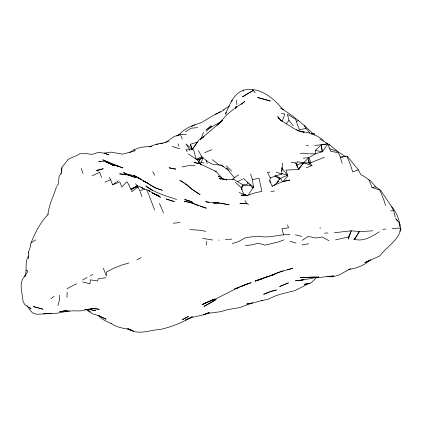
<?xml version="1.0" encoding="UTF-8"?>
<svg xmlns="http://www.w3.org/2000/svg" width="422" height="422" viewBox="0 0 422 422"><rect width="100%" height="100%" fill="white"/><g stroke="black" fill="none" stroke-linecap="round" stroke-linejoin="round"><path stroke-width="0.63" d="M324.339 157.206L310.006 163.119L308.64 162.913L308.772 157.754L315.603 153.745L322.055 151.851L321.221 145.015L327.577 143.564L319.734 139.023M28.337 258.739L28.532 252.098L30.479 246.427L30.321 244.85C34.535 233.83 39.884 222.906 48.124 214.297M59.592 295.3L59.423 300.332L57.972 305.586M66.982 297.341L67.151 292.293M61.628 171.295L62.018 167.233L68.142 159.447L74.335 156.377M399.94 227.094C399.602 219.788 396.543 212.192 391.642 206.669L380.739 190.475L375.86 186.877L370.796 181.122L363.226 175.795L360.847 174.719L358.389 169.823L347.375 156.414L346.984 156.156L340.301 157.179L338.433 152.674L330.7 151.319L327.831 144.023L314.786 145.49M58.51 183.232L59.085 176.523L61.259 172.983M236.003 107.979L236.188 106.133L235.286 108.544M206.353 245.224L206.769 241.268M334.361 232.754L351.257 230.781L348.619 236.921L348.382 239.084L351.257 230.781L359.834 231.625L372.652 230.818M61.106 173.996L61.812 167.761M354.559 239.364L359.275 231.615L354.559 239.364C363.653 241.817 372.03 236.452 379.346 231.762M26.074 270.106L27.905 270.998L24.65 276.953C27.731 270.112 24.128 262.204 28.612 255.922M47.923 214.782C48.836 204.717 53.605 195.993 56.569 186.55M270.117 182.373L269.737 180.569L270.349 177.989L267.458 172.155L270.059 172.181M241.526 189.71L242.951 184.915L247.35 184.351L247.44 182.151L243.515 178.39M188.101 153.803L196.937 159.732L198.424 161.668L201.299 162.539L202.882 157.649M282.423 120.856L284.766 114.03L281.458 113.318M201.088 138.875L203.531 132.139M314.707 135.093L314.163 133.658L313.087 133.832C303.26 124.042 292.594 115.343 280.751 108.101L283.199 109.873C273.551 98.073 260.142 86.426 243.663 90.113C233.308 93.668 229.985 104.561 225.617 113.386L226.181 114.557M270.349 177.989L275.461 175.916L281.917 174.086L281.4 167.566L287.983 176.016L283.093 181.397L272.148 186.091M399.687 231.34L400.9 228.951L399.217 222.626L395.731 218.612L397.545 221.133M243.025 91.21L243.663 90.113M200.007 159.047L198.424 161.668L200.587 164.147M238.604 174.798L234.221 177.725L233.366 179.128L232.126 179.54M252.942 187.827L253.458 187.02L252.372 179.545L250.615 174.022M281.69 171.052L282.666 169.538L282.239 163.003M276.816 183.227C278.494 178.279 283.267 176.844 287.757 175.441L285.937 170.098L298.697 169.475L303.608 162.792L308.772 157.754L311.009 162.512M178.474 135.43C182.689 130.335 188.718 126.795 194.996 124.775L191.62 126.495M25.236 275.202L22.329 279.533L21.2 283.468L21.184 288.136L23.099 301.413L24.766 304.663L31.122 308.857L29.73 307.564M192.221 149.499L197.422 142.172L190.354 144.24L192.221 149.499L198.387 140.579L204.011 136.528L200.376 139.329L222.531 120.565L216.961 125.381M327.831 144.023L322.608 151.603L321.221 145.015L315.308 150.332L315.603 153.745L309.933 153.898M178.464 135.351L179.134 134.423L186.424 134.412M277.254 182.747L278.425 181.238L273.983 185.548M225.617 113.386L226.424 112.368M286.258 123.799L288.954 120.381L287.408 114.246L295.616 119.252L299.325 129.723L306.019 128.488L309.764 132.925M298.143 169.47L303.608 162.792L308.64 162.913M316.943 277.18L310.814 283.109L304.183 284.344L309.801 283.072L302.221 286.897M56.975 185.675L58.637 183.776M289.735 234.21L289.307 234.695C280.577 234.268 272.127 237.338 263.391 236.89C257.23 236.162 250.853 236.636 244.855 238.013L238.752 241.521L232.316 243.605M220.405 121.874L226.556 115.074M231.098 101.391L232.422 100.199M206.295 131.342C210.161 126.589 215.98 124.97 220.833 121.557M226.994 114.689L232.786 109.804L244.702 101.507L241.173 104.471M50.92 298.86L54.053 296.281M215.341 114.594L220.226 111.624M109.272 177.372L110.685 179.746L112.59 184.825L118.297 180.721M129.649 152.685C135.778 147.426 144.097 146.434 151.883 146.703M370.59 259.846C364.328 265.143 356.812 268.482 348.646 269.447M302.305 240.282L308.313 236.341L315.619 238.029L322.297 236.985L328.991 240.756M165.071 142.815L174.043 136.564L180.115 134.523L177.878 135.599M196.341 142.863L197.422 142.172M185.453 131.817L191.177 128.198L197.644 127.623M223.46 109.804L229.494 105.991M30.996 242.882L35.749 239.896M128.837 184.667L130.873 189.373L137.298 185.791L148.143 190.333L160.539 197.301L152.136 192.875L159.01 195.739L152.59 193.234M176.602 136L179.134 134.423M96.559 170.72L97.529 170.124L103.284 168.737L96.559 170.72L98.226 171.031L97.529 170.124M76.662 283.711L66.934 288.732M90.123 275.972L92.687 274.442M218.612 112.985L224.193 109.725M213.812 299.383L212.118 300.358L214.962 298.924M217.319 113.165L201.399 122.549L195.149 124.712M74.916 156.43L80.597 153.476M346.272 270.987L339.035 275.075L332.525 276.832L327.171 276.537M130.873 189.373L137.298 185.791L139.729 190.565L145.01 189.251M296.434 121.62L298.423 120.518M136.902 259.936L141.323 257.52M206.427 302.458L203.805 303.861L212.709 299.799L201.959 304.742L208.204 301.83L214.835 299.33C226.83 293.506 238.419 286.76 251.206 282.682L246.923 284.001M82.475 279.992L87.09 277.576M92.191 175.816L99.676 172.281L101.544 177.467M346.346 270.94L350.824 268.619M369.973 260.079L364.909 262.653L379.847 255.885C386.541 246.759 398.094 240.999 400.9 228.951L398.7 228.001L392.175 228.75M301.783 287.155L294.725 290.637L280.382 294.218L275.038 296.049L267.748 299.404L261.144 300.759L262.774 300.311L253.379 302.869L246.728 304.009L252.852 302.848L239.321 307.659L227.289 309.695L220.822 311.652L208.695 313.272L203.657 314.728L209.307 312.459L203.473 314.833L191.588 317.513L185.516 320.024L192.379 316.679C182.425 322.477 171.865 326.834 160.634 329.371C149.646 330.004 137.53 335.886 127.608 328.453L133.241 330.874M198.699 158.872L196.937 159.732L202.919 157.807L208.542 162.196L212.066 164.105L219.192 165.018L223.391 166.289M226.197 179.725L233.366 179.128L237.507 181.592L242.587 179.139M280.894 285.995L279.622 286.575L288.437 282.867L281.463 285.747M201.299 164.897L198.424 161.668L202.212 157.158L202.919 157.807L201.853 156.715L196.161 159.226L193.619 149.894L192.21 149.552L189.816 149.91L185.875 149.657L187.11 151.64M149.515 146.998C155.554 143.364 162.612 143.865 168.942 141.164M240.635 286.733L247.867 283.806M204.686 152.664L211.981 149.673M104.957 182.13L110.685 179.746M269.389 291.929L263.644 294.292L271.214 291.344L276.479 289.961L269.964 291.692L271.214 291.344M112.59 184.825L119.869 181.893L121.742 187.073L126.779 181.745L128.747 184.483M239.364 287.002L246.342 284.233M353.531 239.195L354.628 238.773M262.173 278.604L255.041 281.179L267.3 276.621M306.156 167.756L311.911 165.582L310.006 163.119M358.389 169.823L352.697 171.944L350.972 166.331L346.984 156.156M284.111 239.817L277.734 242.154L264.599 245.182L258.544 243.141L252.003 244.781L245.293 245.683M260.944 279.037L267.975 276.526M382.886 229.811L385.592 228.851M283.22 270.739L271.024 275.429L278.557 272.348L292.799 268.334L287.35 269.574M261.983 278.673L255.764 280.815L275.012 274.3L268.482 276.299M234.157 289.023L238.203 287.73L235.249 288.553M303.608 162.792L297.178 161.705L296.576 164.86L303.608 162.792L311.911 165.582M129.021 262.901L121.309 265.243L113.755 268.244L106.386 272.063L106.302 276.014L103.353 268.265M303.307 279.591L300.369 280.472L303.951 279.496M302.199 279.907L303.386 279.596M348.619 236.921L335.569 239.875M283.647 181.428L289.803 180.115L283.093 181.397M66.265 310.428L59.666 311.795L67.578 310.349M181.982 167.012L188.724 165.624L195.022 165.551M69.583 310.829L57.313 313.161L36.825 314.29L32.642 312.971L30.405 310.671L27.055 305.676M252.372 179.545L259.055 178.342L261.898 191.34L255.11 192.838L248.157 195.244L253.458 187.02L247.44 182.151L253.042 188.233M302.052 244.945L308.698 243.774M66.623 311.246L65.415 311.452L73.275 310.835L80.217 310.945L92.144 308.461L99.244 309.242L90.788 308.35M156.409 144.282L158.224 143.981M160.043 143.68L163.071 143.174M247.999 195.286L241.073 195.212L244.897 195.629M368.907 179.656L372.04 187.473L375.86 186.877M81.23 153.814L86.209 153.603L91.98 154.399L98.431 152.384L104.197 153.154L110.875 152.131L122.512 154.157L135.314 150.791L133.996 149.736M105.716 277.723L98.352 278.773L97.54 281.01L90.355 279.849L89.923 283.753L82.596 281.98M312.475 277.47L310.645 277.729L318.742 277.069L300.169 277.597L314.527 277.217L309.727 277.164L320.145 277.365L333.654 275.972L327.219 276.452M313.694 277.296L315.519 277.038M318.621 277.069L302.912 279.96L295.4 280.846L301.603 280.066M225.364 239.701L231.847 239.084M173.337 223.175L180.041 222.568M270.935 191.393L274.527 191.082M213.585 203.177L216.048 202.971M311.188 133.869L314.163 133.658M50.455 313.414L51.769 313.324L43.63 313.81M303.27 158.118L308.772 157.754M340.301 157.179L343.36 157M300.206 153.355L303.254 153.181L309.331 153.75M84.759 309.79L89.722 309.511L95.599 310.777L89.496 309.294M306.182 145.738L308.471 145.616M390.688 210.852L393.679 210.72L395.182 216.982M311.214 133.89L313.087 133.832M324.581 233.108L327.994 233.028M219.134 202.713L213.569 202.803L205.556 201.679L208.858 202.418M242.423 185.659L250.014 185.559M218.454 240.113L218.955 240.113M189.668 229.621L199.88 230.222L205.772 231.34M247.007 203.604L240.023 203.262L247.007 203.604L248.553 204.517M276.204 172.551L277.623 172.624L281.917 174.086M110.902 164.121L118.983 166.447L112.12 164.395L105.927 161.768L98.748 161.336L100.473 161.768M218.643 203.172L213.569 202.803L221.94 203.32L229.204 204.823L219.909 203.262M291.206 162.38L295.78 162.897L298.697 169.475M212.714 240.018L202.671 238.404M201.299 162.539L203.942 162.924M126.8 174.951L119.626 173.832L133.816 175.388L141.787 179.951L133.621 175.362C143.527 179.698 151.783 187.342 162.259 190.264L154.763 187.774M224.594 179.355L219.34 178.29L224.087 179.508M198.377 163.409L193.867 162.486L199.442 163.578L214.977 170.936L216.407 171.896L222.357 178.501M315.308 150.332L322.055 151.851M116.868 165.867L122.95 167.967L102.82 159.843L111.587 163.81M295.463 234.832L301.746 236.425M172.092 146.513L179.899 148.797M290.019 241.21L296.033 243.072M99.729 315.999L92.281 313.699L86.663 309.553M200.228 206.268L206.305 208.183L191.229 202.803L184.298 201.167L191.229 202.803L198.841 205.815M109.414 163.541L105.927 161.768L110.532 163.504L113.481 165.603L112.315 165.013M133.183 330.917C126.083 327.92 117.986 328.564 111.608 323.727L111.308 323.532M281.616 173.468L287.757 175.441M372.04 187.473L379.906 190.037L383.804 199.949L385.55 205.503M296.65 129.876L304.241 132.371L299.667 131.384C308.445 131.949 316.848 134.771 323.621 140.552M131.337 175.399L124.474 173.11L125.592 173.758L123.572 172.503L125.155 173.495M243.035 194.131L247.223 195.55M176.628 199.474C166.036 195.85 154.9 192.843 145.838 185.96L152.506 190.638M243.083 194.131L247.234 195.544M329.851 148.771L337.663 151.519L345.813 156.852M239.047 192.458L246.242 195.56M104.197 153.154L108.781 154.906L105.648 153.666M144.92 181.813L147.236 182.884L143.079 180.985M226.646 180.036L224.9 179.208L226.672 179.999M143.079 180.954L147.647 183.238M98.294 315.561L106.049 319.18L98.041 315.382C101.786 319.364 106.523 321.538 111.408 323.621M299.119 131.126L295.284 129.29L280.203 119.975L282.081 121.14L278.895 118.239L277.745 116.498L278.52 118.255M107.431 162.517L109.667 163.62M110.786 164.169L113.022 165.271L110.659 164.105M105.927 161.768L109.477 163.52M275.529 175.652L280.514 178.269L282.344 181.544M184.187 182.721L179.793 180.368L188.059 185.58M224.731 179.519L218.195 176.016L219.187 176.797M274.775 175.958L279.865 178.807M237.507 181.592L242.951 184.915L241.173 187.579L241.352 188.645M148.148 183.581L154.215 187.426M86.652 309.627L90.324 311.969L87.127 309.669M216.407 171.896L214.977 170.936M148.66 187.964L151.166 189.726M220.574 164.58L228.708 170.504L226.461 168.009L234.221 177.725M135.436 183.718L137.298 185.791M197.96 162.913L198.751 163.493M252.467 89.786L255.189 92.771M142.905 188.544L141.038 187.11L142.778 188.46M212.377 159.669L219.192 165.018M329.55 145.147L328.923 144.081L337.663 151.519M235.455 182.41L241.173 187.579L244.016 194.959M226.319 165.846L231.509 171.095M288.954 120.381L293.243 125.814M398.996 223.154L400.082 224.668L399.217 222.626M220.263 178.743L221.038 179.893M189.816 149.91L185.981 143.949L192.21 149.552L190.354 144.24M328.923 144.081L329.55 145.068M244.992 200.65L246.416 202.898M279.733 119.305L278.509 117.321L279.142 119.02M152.664 171.696L154.779 175.193M304.236 125.461L306.019 128.488M198.382 150.696L201.853 156.715M391.642 206.669L393.679 210.72M180.663 135.267L182.267 138.885M159.453 203.473L161.499 208.151M146.793 190.174L148.839 194.848M28.532 252.098L28.981 253.116M319.945 227.574L320.335 228.492M269.737 180.569L272.369 186.73M149.093 195.397L154.6 209.971M177.957 143.818L178.917 146.117M161.716 208.573L163.488 212.989M81.166 168.389L83.06 173.505M140.099 191.398L141.919 196.742M308.677 160.154L309.79 163.673M206.258 160.45L207.223 163.546M287.598 224.952L288.49 227.859L281.97 228.587L283.494 234.785M340.417 157.533L342.094 163.288M295.78 162.897L296.603 165.835M296.972 164.886L297.362 167.418M278.931 177.678L279.222 179.561M236.32 100.162L236.916 104.482M132.07 188.629L131.754 191.757L137.968 186.978L132.07 188.629M210.747 125.988L205.794 130.06L211.876 126.436L210.747 125.988M211.079 302.585L203.937 306.419L216.169 299.483L211.079 302.585M247.192 93.874L242.481 96.933L253.311 90.408L247.192 93.874M182.89 319.333L182.246 319.67L188.428 316.489L182.89 319.333M175.721 169.122L169.159 167.819L175.721 169.122M42.77 309.12L33.465 306.63L42.77 309.12M264.979 99.45L257.615 97.519L270.323 101.069L264.979 99.45M174.186 201.558L166.226 199.01L174.186 201.558M189.452 200.867L184.62 199.474L193.023 202.476L189.452 200.867M128.146 175.003L127.539 174.824L135.641 177.52L128.146 175.003M199.996 194.589L192.469 189.636L185.506 183.823L192.094 189.32L199.996 194.589M149.161 190.908L148.233 190.269L149.736 191.303L149.161 190.908"/></g></svg>
